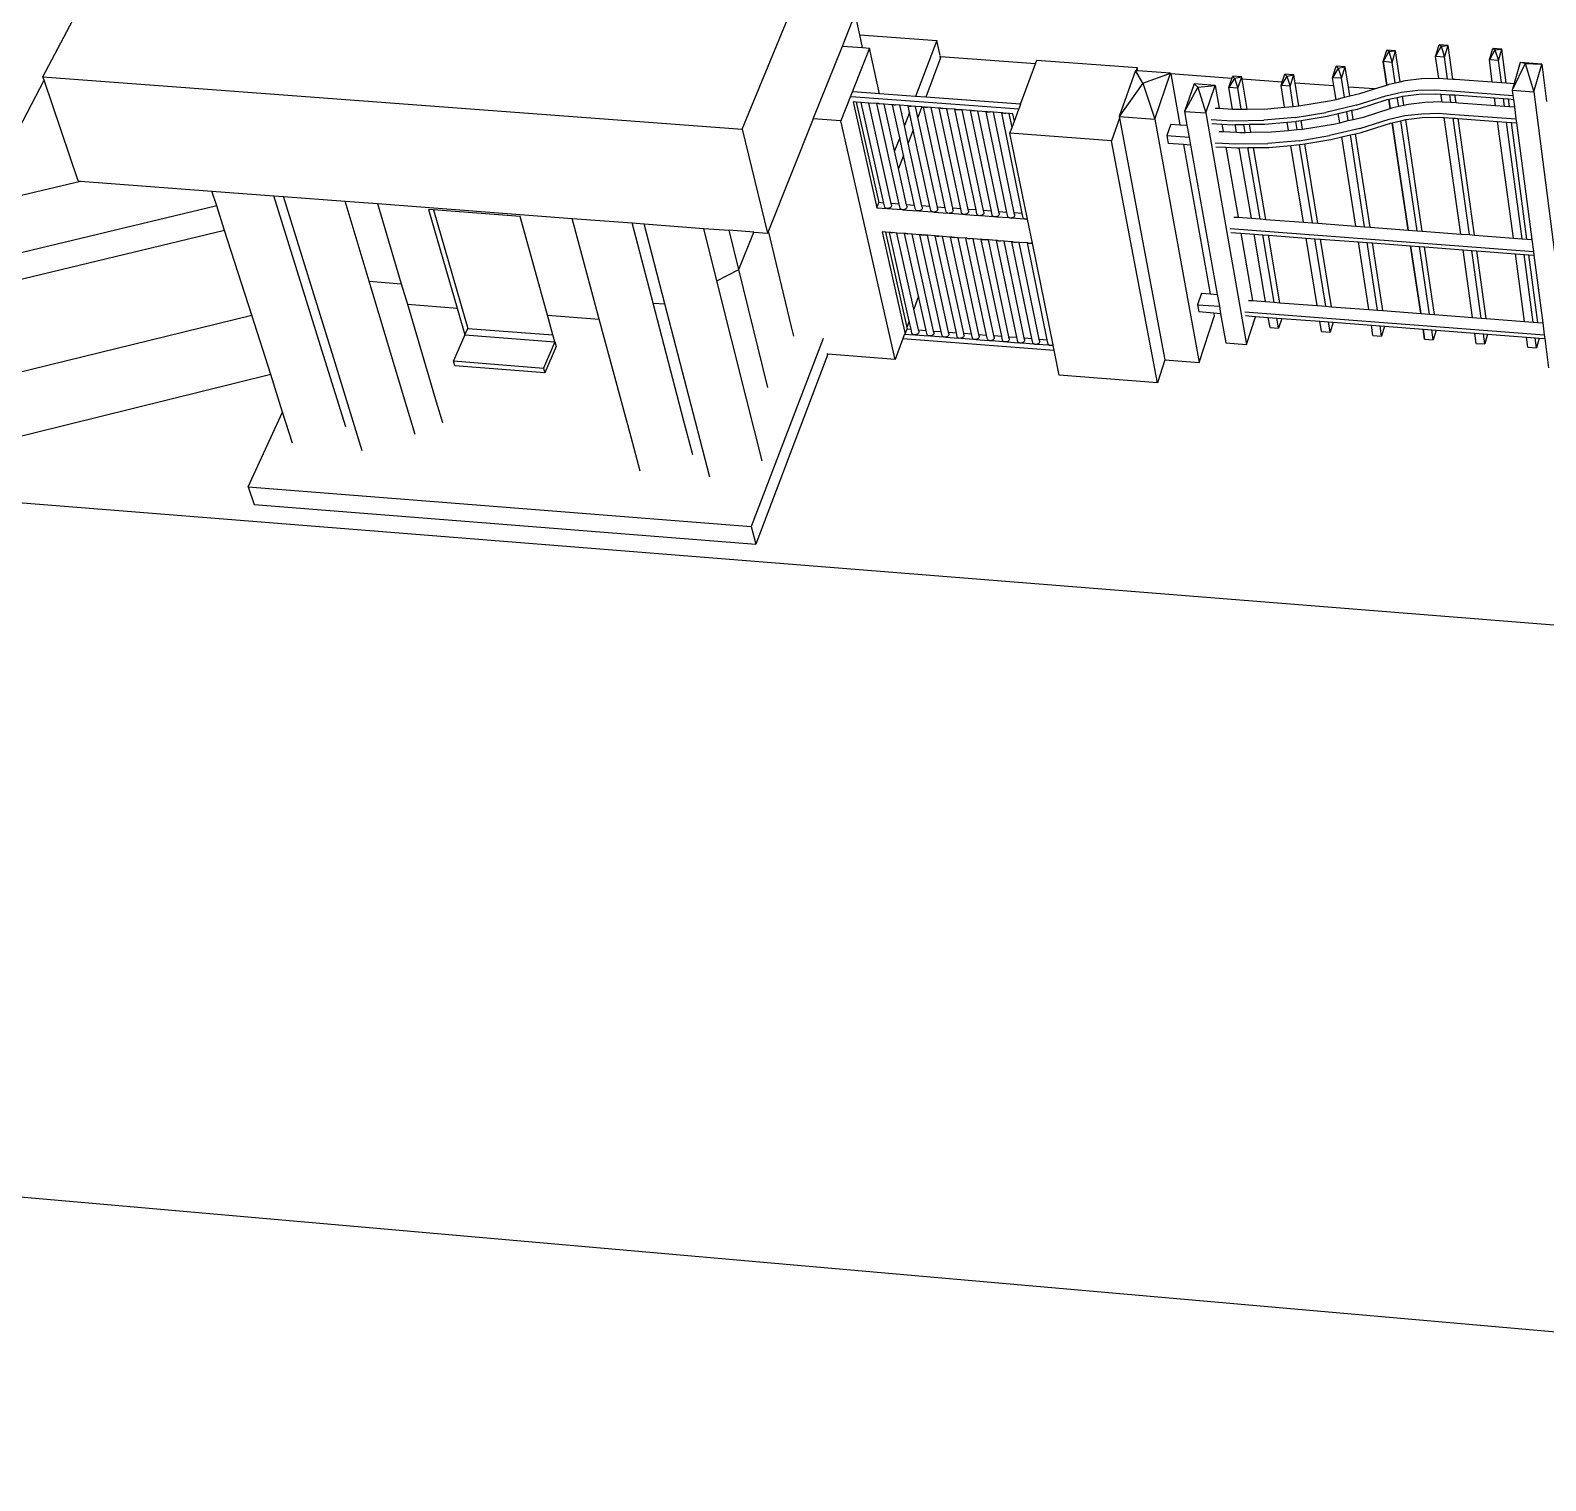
# Model space of a CAD drawing. Extents: x -32.6 to 7.6, y -16.6 to 12.1.
# Drawn here: x -19.14 to -7.11, y -14.54 to -3.03 of the extents above; entities that cross this region are included whole.
import ezdxf

# ---------------------------------------------------------------- set-up
doc = ezdxf.new("R2010")
doc.units = 0
doc.header["$MEASUREMENT"] = 0
doc.layers.get('0').update_dxf_attribs({"linetype": 'CONTINUOUS'})

msp = doc.modelspace()

# ---------------------------------------------------------------- linework, layer by layer
for p, q in [((-19.04, -3.398), (-18.048, -1.511)), ((-13.49, -3.812), (-12.667, -1.807)), ((-12.696, -3.153), (-12.594, -2.898)), ((-12.558, -3.063), (-12.594, -2.898)), ((-12.558, -3.063), (-11.946, -3.108)), ((-12.535, -3.165), (-12.558, -3.063)), ((-11.946, -3.108), (-12.115, -3.552)), ((-11.92, -3.229), (-11.946, -3.108)), ((-12.927, -3.73), (-12.696, -3.153)), ((-12.48, -3.169), (-12.708, -3.746)), ((-12.696, -3.153), (-12.535, -3.165)), ((-12.535, -3.165), (-12.48, -3.169)), ((-12.4, -3.531), (-12.48, -3.169)), ((-11.918, -3.239), (-11.924, -3.239)), ((-11.916, -3.247), (-11.918, -3.239)), ((-11.163, -3.295), (-11.918, -3.239)), ((-8.404, -3.276), (-8.375, -3.185)), ((-8.36, -3.197), (-8.404, -3.276)), ((-8.305, -3.19), (-8.375, -3.185)), ((-8.36, -3.197), (-8.375, -3.185)), ((-8.36, -3.197), (-8.305, -3.19)), ((-8.36, -3.197), (-8.333, -3.282)), ((-8.333, -3.282), (-8.305, -3.19)), ((-8.268, -3.436), (-8.305, -3.19)), ((-7.988, -3.235), (-7.96, -3.144)), ((-7.944, -3.154), (-7.988, -3.235)), ((-7.917, -3.241), (-7.988, -3.235)), ((-7.963, -3.408), (-7.988, -3.235)), ((-7.889, -3.149), (-7.96, -3.144)), ((-7.944, -3.154), (-7.96, -3.144)), ((-7.944, -3.154), (-7.889, -3.149)), ((-7.944, -3.154), (-7.917, -3.241)), ((-7.917, -3.241), (-7.889, -3.149)), ((-7.893, -3.413), (-7.917, -3.241)), ((-7.852, -3.415), (-7.889, -3.149)), ((-7.561, -3.263), (-7.534, -3.172)), ((-7.517, -3.182), (-7.561, -3.263)), ((-7.463, -3.177), (-7.534, -3.172)), ((-7.517, -3.182), (-7.534, -3.172)), ((-7.517, -3.182), (-7.463, -3.177)), ((-7.517, -3.182), (-7.49, -3.268)), ((-7.49, -3.268), (-7.463, -3.177)), ((-7.427, -3.446), (-7.463, -3.177)), ((-11.916, -3.247), (-12.034, -3.558)), ((-11.281, -3.614), (-11.163, -3.295)), ((-11.163, -3.295), (-11.152, -3.266)), ((-11.152, -3.266), (-10.356, -3.324)), ((-10.37, -3.348), (-10.499, -3.713)), ((-10.311, -3.447), (-10.37, -3.348)), ((-10.365, -3.349), (-10.37, -3.348)), ((-10.356, -3.324), (-10.365, -3.349)), ((-10.351, -3.35), (-10.365, -3.349)), ((-10.351, -3.35), (-10.356, -3.324)), ((-10.091, -3.369), (-10.351, -3.35)), ((-8.805, -3.404), (-8.776, -3.313)), ((-8.76, -3.327), (-8.805, -3.404)), ((-8.705, -3.318), (-8.776, -3.313)), ((-8.76, -3.327), (-8.776, -3.313)), ((-8.76, -3.327), (-8.705, -3.318)), ((-8.76, -3.327), (-8.734, -3.409)), ((-8.734, -3.409), (-8.705, -3.318)), ((-8.68, -3.478), (-8.705, -3.318)), ((-8.333, -3.282), (-8.404, -3.276)), ((-8.376, -3.462), (-8.404, -3.276)), ((-8.333, -3.282), (-8.404, -3.276)), ((-8.404, -3.276), (-8.376, -3.462)), ((-8.309, -3.445), (-8.333, -3.282)), ((-8.309, -3.445), (-8.333, -3.282)), ((-7.49, -3.268), (-7.561, -3.263)), ((-7.538, -3.438), (-7.561, -3.263)), ((-7.466, -3.443), (-7.49, -3.268)), ((-7.276, -3.292), (-7.38, -3.504)), ((-7.316, -3.283), (-7.365, -3.451)), ((-7.145, -3.296), (-7.316, -3.283)), ((-7.276, -3.292), (-7.316, -3.283)), ((-7.276, -3.292), (-7.145, -3.296)), ((-7.276, -3.292), (-7.209, -3.517)), ((-7.209, -3.517), (-7.145, -3.296)), ((-7.145, -3.296), (-7.107, -3.594)), ((-19.553, -4.418), (-19.031, -3.424)), ((-19.04, -3.398), (-13.49, -3.812)), ((-19.031, -3.424), (-19.04, -3.398)), ((-18.76, -4.224), (-19.031, -3.424)), ((-10.311, -3.447), (-10.499, -3.713)), ((-10.311, -3.447), (-10.091, -3.369)), ((-10.311, -3.447), (-10.217, -3.734)), ((-10.217, -3.734), (-10.091, -3.369)), ((-10.091, -3.369), (-10.09, -3.374)), ((-9.604, -3.41), (-10.09, -3.374)), ((-10.09, -3.374), (-10.017, -3.778)), ((-9.905, -3.452), (-9.98, -3.672)), ((-9.874, -3.479), (-9.98, -3.672)), ((-9.737, -3.465), (-9.905, -3.452)), ((-9.874, -3.479), (-9.905, -3.452)), ((-9.874, -3.479), (-9.737, -3.465)), ((-9.874, -3.479), (-9.811, -3.684)), ((-9.811, -3.684), (-9.737, -3.465)), ((-9.737, -3.465), (-9.705, -3.647)), ((-9.583, -3.409), (-9.628, -3.483)), ((-9.628, -3.483), (-9.604, -3.41)), ((-9.558, -3.488), (-9.628, -3.483)), ((-9.599, -3.653), (-9.628, -3.483)), ((-9.604, -3.41), (-9.598, -3.392)), ((-9.527, -3.397), (-9.598, -3.392)), ((-9.583, -3.409), (-9.598, -3.392)), ((-9.583, -3.409), (-9.527, -3.397)), ((-9.583, -3.409), (-9.558, -3.488)), ((-9.558, -3.488), (-9.527, -3.397)), ((-9.524, -3.416), (-9.527, -3.397)), ((-9.205, -3.439), (-9.524, -3.416)), ((-9.484, -3.653), (-9.524, -3.416)), ((-9.169, -3.392), (-9.214, -3.467)), ((-9.214, -3.467), (-9.205, -3.439)), ((-9.143, -3.472), (-9.214, -3.467)), ((-9.186, -3.638), (-9.214, -3.467)), ((-9.205, -3.439), (-9.184, -3.376)), ((-9.113, -3.381), (-9.184, -3.376)), ((-9.169, -3.392), (-9.184, -3.376)), ((-9.169, -3.392), (-9.113, -3.381)), ((-9.169, -3.392), (-9.143, -3.472)), ((-9.143, -3.472), (-9.113, -3.381)), ((-9.117, -3.632), (-9.143, -3.472)), ((-9.103, -3.447), (-9.113, -3.381)), ((-8.795, -3.469), (-9.103, -3.447)), ((-9.073, -3.628), (-9.103, -3.447)), ((-8.734, -3.409), (-8.805, -3.404)), ((-8.795, -3.469), (-8.805, -3.404)), ((-8.778, -3.576), (-8.795, -3.469)), ((-8.711, -3.559), (-8.734, -3.409)), ((-8.473, -3.493), (-8.68, -3.478)), ((-8.669, -3.549), (-8.68, -3.478)), ((-8.473, -3.493), (-8.376, -3.462)), ((-8.376, -3.462), (-8.356, -3.455)), ((-8.356, -3.455), (-8.309, -3.445)), ((-8.309, -3.445), (-8.268, -3.436)), ((-8.268, -3.436), (-8.23, -3.427)), ((-8.23, -3.427), (-8.1, -3.411)), ((-8.1, -3.411), (-7.967, -3.408)), ((-7.967, -3.408), (-7.963, -3.408)), ((-7.963, -3.408), (-7.893, -3.413)), ((-7.893, -3.413), (-7.852, -3.415)), ((-7.852, -3.415), (-7.832, -3.416)), ((-7.832, -3.416), (-7.538, -3.438)), ((-7.538, -3.438), (-7.466, -3.443)), ((-7.466, -3.443), (-7.427, -3.446)), ((-7.427, -3.446), (-7.365, -3.451)), ((-7.365, -3.451), (-7.38, -3.504)), ((-11.295, -3.654), (-12.627, -3.555)), ((-12.4, -3.531), (-12.611, -3.515)), ((-12.611, -3.595), (-12.422, -4.436)), ((-12.586, -3.597), (-12.611, -3.595)), ((-12.586, -3.597), (-12.407, -4.396)), ((-12.546, -3.6), (-12.586, -3.597)), ((-12.367, -4.399), (-12.546, -3.6)), ((-12.486, -3.605), (-12.546, -3.6)), ((-12.308, -4.404), (-12.486, -3.605)), ((-12.423, -3.609), (-12.486, -3.605)), ((-12.115, -3.552), (-12.4, -3.531)), ((-12.034, -3.558), (-12.115, -3.552)), ((-11.281, -3.614), (-12.034, -3.558)), ((-9.53, -3.653), (-9.558, -3.488)), ((-9.073, -3.628), (-8.829, -3.588)), ((-8.829, -3.588), (-8.778, -3.576)), ((-8.778, -3.576), (-8.711, -3.559)), ((-8.711, -3.559), (-8.669, -3.549)), ((-8.669, -3.549), (-8.59, -3.53)), ((-8.618, -3.622), (-8.384, -3.547)), ((-8.607, -3.653), (-8.373, -3.578)), ((-8.59, -3.53), (-8.473, -3.493)), ((-8.384, -3.547), (-8.258, -3.519)), ((-8.373, -3.578), (-8.36, -3.575)), ((-8.36, -3.575), (-8.292, -3.56)), ((-8.349, -3.648), (-8.36, -3.575)), ((-8.36, -3.575), (-8.349, -3.648)), ((-8.292, -3.56), (-8.251, -3.551)), ((-8.281, -3.631), (-8.292, -3.56)), ((-8.281, -3.631), (-8.292, -3.56)), ((-8.258, -3.519), (-8.128, -3.503)), ((-8.251, -3.551), (-8.249, -3.55)), ((-8.241, -3.622), (-8.251, -3.551)), ((-8.249, -3.55), (-8.121, -3.535)), ((-8.202, -3.614), (-8.073, -3.598)), ((-8.128, -3.503), (-7.995, -3.5)), ((-8.121, -3.535), (-7.989, -3.531)), ((-8.073, -3.598), (-7.941, -3.594)), ((-7.995, -3.5), (-7.86, -3.508)), ((-7.989, -3.531), (-7.946, -3.534)), ((-7.937, -3.595), (-7.946, -3.534)), ((-7.946, -3.534), (-7.875, -3.539)), ((-7.941, -3.594), (-7.937, -3.595)), ((-7.937, -3.595), (-7.866, -3.599)), ((-7.866, -3.599), (-7.875, -3.539)), ((-7.875, -3.539), (-7.855, -3.54)), ((-7.866, -3.599), (-7.826, -3.602)), ((-7.86, -3.508), (-7.375, -3.544)), ((-7.855, -3.54), (-7.834, -3.541)), ((-7.826, -3.602), (-7.834, -3.541)), ((-7.834, -3.541), (-7.521, -3.564)), ((-7.826, -3.602), (-7.806, -3.603)), ((-7.806, -3.603), (-7.512, -3.625)), ((-7.512, -3.625), (-7.521, -3.564)), ((-7.521, -3.564), (-7.45, -3.57)), ((-7.442, -3.63), (-7.45, -3.57)), ((-7.45, -3.57), (-7.41, -3.573)), ((-7.402, -3.633), (-7.41, -3.573)), ((-7.41, -3.573), (-7.371, -3.576)), ((-7.38, -3.504), (-7.209, -3.517)), ((-7.38, -3.504), (-7.375, -3.544)), ((-7.375, -3.544), (-7.371, -3.576)), ((-7.371, -3.576), (-7.363, -3.636)), ((-7.209, -3.517), (-6.926, -5.719)), ((-12.245, -4.408), (-12.423, -3.609)), ((-12.408, -3.61), (-12.423, -3.609)), ((-12.408, -3.61), (-12.402, -3.611)), ((-12.405, -3.611), (-12.408, -3.61)), ((-12.402, -3.611), (-12.405, -3.611)), ((-12.363, -3.614), (-12.402, -3.611)), ((-12.281, -3.985), (-12.363, -3.614)), ((-12.299, -3.619), (-12.363, -3.614)), ((-12.241, -3.882), (-12.299, -3.619)), ((-12.287, -3.619), (-12.299, -3.619)), ((-12.287, -3.619), (-12.275, -3.62)), ((-12.281, -3.621), (-12.287, -3.619)), ((-12.275, -3.62), (-12.281, -3.621)), ((-12.239, -3.623), (-12.275, -3.62)), ((-12.204, -3.784), (-12.239, -3.623)), ((-12.175, -3.628), (-12.239, -3.623)), ((-12.164, -3.68), (-12.204, -3.784)), ((-12.164, -3.68), (-12.175, -3.628)), ((-12.165, -3.629), (-12.175, -3.628)), ((-12.165, -3.629), (-12.149, -3.63)), ((-12.164, -3.629), (-12.165, -3.629)), ((-12.157, -3.63), (-12.164, -3.629)), ((-12.134, -3.819), (-12.164, -3.68)), ((-12.15, -3.63), (-12.157, -3.63)), ((-12.149, -3.63), (-12.15, -3.63)), ((-12.115, -3.632), (-12.149, -3.63)), ((-12.096, -3.72), (-12.115, -3.632)), ((-12.064, -3.636), (-12.115, -3.632)), ((-12.064, -3.636), (-12.096, -3.72)), ((-11.942, -4.431), (-12.096, -3.72)), ((-12.051, -3.637), (-12.064, -3.636)), ((-11.879, -4.436), (-12.051, -3.637)), ((-12.042, -3.638), (-12.051, -3.637)), ((-12.042, -3.638), (-12.024, -3.639)), ((-12.04, -3.638), (-12.042, -3.638)), ((-12.033, -3.64), (-12.04, -3.638)), ((-12.026, -3.639), (-12.033, -3.64)), ((-12.024, -3.639), (-12.026, -3.639)), ((-11.991, -3.641), (-12.024, -3.639)), ((-11.82, -4.44), (-11.991, -3.641)), ((-11.927, -3.646), (-11.991, -3.641)), ((-11.757, -4.445), (-11.927, -3.646)), ((-11.918, -3.647), (-11.927, -3.646)), ((-11.918, -3.647), (-11.899, -3.648)), ((-11.916, -3.648), (-11.918, -3.647)), ((-11.909, -3.649), (-11.916, -3.648)), ((-11.902, -3.649), (-11.909, -3.649)), ((-11.899, -3.648), (-11.902, -3.649)), ((-11.868, -3.651), (-11.899, -3.648)), ((-11.698, -4.45), (-11.868, -3.651)), ((-11.803, -3.655), (-11.868, -3.651)), ((-11.635, -4.454), (-11.803, -3.655)), ((-11.795, -3.656), (-11.803, -3.655)), ((-11.795, -3.656), (-11.774, -3.658)), ((-11.792, -3.657), (-11.795, -3.656)), ((-11.785, -3.659), (-11.792, -3.657)), ((-11.778, -3.658), (-11.785, -3.659)), ((-11.774, -3.658), (-11.778, -3.658)), ((-11.744, -3.66), (-11.774, -3.658)), ((-11.576, -4.459), (-11.744, -3.66)), ((-11.679, -3.665), (-11.744, -3.66)), ((-11.513, -4.464), (-11.679, -3.665)), ((-11.672, -3.665), (-11.679, -3.665)), ((-11.672, -3.665), (-11.648, -3.667)), ((-11.668, -3.667), (-11.672, -3.665)), ((-11.661, -3.668), (-11.668, -3.667)), ((-11.654, -3.668), (-11.661, -3.668)), ((-11.648, -3.667), (-11.654, -3.668)), ((-11.62, -3.669), (-11.648, -3.667)), ((-11.454, -4.468), (-11.62, -3.669)), ((-11.555, -3.674), (-11.62, -3.669)), ((-11.39, -4.473), (-11.555, -3.674)), ((-11.549, -3.674), (-11.555, -3.674)), ((-11.549, -3.674), (-11.523, -3.676)), ((-11.544, -3.676), (-11.549, -3.674)), ((-11.537, -3.678), (-11.544, -3.676)), ((-11.53, -3.677), (-11.537, -3.678)), ((-11.523, -3.676), (-11.53, -3.677)), ((-11.496, -3.678), (-11.523, -3.676)), ((-11.332, -4.477), (-11.496, -3.678)), ((-11.431, -3.683), (-11.496, -3.678)), ((-11.268, -4.482), (-11.431, -3.683)), ((-11.426, -3.683), (-11.431, -3.683)), ((-11.426, -3.683), (-11.398, -3.685)), ((-11.42, -3.686), (-11.426, -3.683)), ((-11.413, -3.687), (-11.42, -3.686)), ((-11.405, -3.687), (-11.413, -3.687)), ((-11.398, -3.685), (-11.405, -3.687)), ((-11.372, -3.687), (-11.398, -3.685)), ((-11.349, -3.8), (-11.372, -3.687)), ((-11.343, -3.69), (-11.372, -3.687)), ((-11.331, -3.749), (-11.343, -3.69)), ((-11.331, -3.749), (-11.295, -3.654)), ((-11.281, -3.614), (-11.295, -3.654)), ((-10.497, -3.724), (-10.56, -3.905)), ((-10.499, -3.713), (-10.217, -3.734)), ((-10.499, -3.713), (-10.497, -3.724)), ((-10.497, -3.724), (-10.136, -5.645)), ((-9.98, -3.672), (-9.811, -3.684)), ((-9.98, -3.672), (-9.961, -3.782)), ((-9.811, -3.684), (-9.489, -5.523)), ((-9.738, -3.646), (-9.705, -3.647)), ((-9.705, -3.647), (-9.599, -3.653)), ((-9.599, -3.653), (-9.573, -3.654)), ((-9.573, -3.654), (-9.53, -3.653)), ((-9.53, -3.653), (-9.484, -3.653)), ((-9.484, -3.653), (-9.321, -3.65)), ((-9.102, -3.719), (-9.351, -3.741)), ((-9.321, -3.65), (-9.186, -3.638)), ((-9.186, -3.638), (-9.117, -3.632)), ((-9.117, -3.632), (-9.073, -3.628)), ((-9.102, -3.719), (-8.858, -3.679)), ((-9.073, -3.628), (-9.073, -3.628)), ((-9.054, -3.744), (-8.848, -3.71)), ((-8.618, -3.622), (-8.858, -3.679)), ((-8.848, -3.71), (-8.76, -3.689)), ((-8.76, -3.689), (-8.693, -3.673)), ((-8.749, -3.761), (-8.76, -3.689)), ((-8.693, -3.673), (-8.652, -3.663)), ((-8.682, -3.745), (-8.693, -3.673)), ((-8.652, -3.663), (-8.607, -3.653)), ((-8.641, -3.735), (-8.652, -3.663)), ((-8.641, -3.735), (-8.561, -3.716)), ((-8.561, -3.716), (-8.349, -3.648)), ((-8.356, -3.733), (-8.231, -3.705)), ((-8.349, -3.648), (-8.328, -3.641)), ((-8.328, -3.641), (-8.281, -3.631)), ((-8.281, -3.631), (-8.241, -3.622)), ((-8.241, -3.622), (-8.202, -3.614)), ((-8.231, -3.705), (-8.101, -3.69)), ((-8.221, -3.736), (-8.094, -3.721)), ((-8.101, -3.69), (-7.968, -3.686)), ((-8.094, -3.721), (-7.963, -3.718)), ((-7.968, -3.686), (-7.834, -3.695)), ((-7.963, -3.718), (-7.919, -3.72)), ((-7.788, -4.645), (-7.919, -3.72)), ((-7.919, -3.72), (-7.849, -3.725)), ((-7.719, -4.65), (-7.849, -3.725)), ((-7.849, -3.725), (-7.829, -3.726)), ((-7.834, -3.695), (-7.35, -3.731)), ((-7.829, -3.726), (-7.808, -3.728)), ((-7.679, -4.654), (-7.808, -3.728)), ((-7.808, -3.728), (-7.496, -3.751)), ((-7.512, -3.625), (-7.442, -3.63)), ((-7.442, -3.63), (-7.402, -3.633)), ((-7.402, -3.633), (-7.363, -3.636)), ((-7.363, -3.636), (-7.35, -3.731)), ((-13.49, -3.812), (-13.291, -4.639)), ((-12.927, -3.73), (-13.283, -4.62)), ((-12.708, -3.746), (-12.927, -3.73)), ((-12.278, -5.64), (-12.708, -3.746)), ((-12.173, -3.923), (-12.204, -3.784)), ((-12.134, -3.819), (-12.173, -3.923)), ((-12.001, -4.427), (-12.134, -3.819)), ((-11.366, -3.845), (-11.349, -3.8)), ((-10.56, -3.905), (-11.366, -3.845)), ((-11.227, -4.527), (-11.366, -3.845)), ((-11.349, -3.8), (-11.331, -3.749)), ((-10.217, -3.734), (-9.864, -5.666)), ((-10.089, -3.773), (-10.121, -3.864)), ((-10.089, -3.773), (-10.017, -3.778)), ((-10.017, -3.778), (-9.961, -3.782)), ((-9.961, -3.782), (-9.944, -3.877)), ((-9.769, -3.737), (-9.603, -3.746)), ((-9.764, -3.768), (-9.684, -3.772)), ((-9.706, -3.83), (-9.673, -3.831)), ((-9.684, -3.772), (-9.673, -3.831)), ((-9.684, -3.772), (-9.597, -3.777)), ((-9.673, -3.831), (-9.568, -3.837)), ((-9.603, -3.746), (-9.351, -3.741)), ((-9.597, -3.777), (-9.578, -3.776)), ((-9.578, -3.776), (-9.509, -3.775)), ((-9.568, -3.837), (-9.578, -3.776)), ((-9.568, -3.837), (-9.541, -3.838)), ((-9.541, -3.838), (-9.498, -3.838)), ((-9.509, -3.775), (-9.464, -3.774)), ((-9.498, -3.838), (-9.509, -3.775)), ((-9.498, -3.838), (-9.453, -3.837)), ((-9.464, -3.774), (-9.343, -3.772)), ((-9.453, -3.837), (-9.464, -3.774)), ((-9.453, -3.837), (-9.29, -3.834)), ((-9.343, -3.772), (-9.166, -3.757)), ((-9.29, -3.834), (-9.155, -3.822)), ((-9.166, -3.757), (-9.098, -3.751)), ((-9.155, -3.822), (-9.166, -3.757)), ((-9.155, -3.822), (-9.087, -3.816)), ((-9.098, -3.751), (-9.093, -3.75)), ((-9.087, -3.816), (-9.098, -3.751)), ((-9.093, -3.75), (-9.054, -3.744)), ((-9.087, -3.816), (-9.043, -3.812)), ((-9.043, -3.812), (-9.054, -3.744)), ((-9.043, -3.812), (-8.799, -3.773)), ((-9.043, -3.812), (-9.043, -3.812)), ((-8.59, -3.808), (-8.829, -3.864)), ((-8.799, -3.773), (-8.749, -3.761)), ((-8.749, -3.761), (-8.682, -3.745)), ((-8.682, -3.745), (-8.641, -3.735)), ((-8.623, -3.849), (-8.579, -3.838)), ((-8.59, -3.808), (-8.356, -3.733)), ((-8.579, -3.838), (-8.346, -3.764)), ((-8.346, -3.764), (-8.332, -3.761)), ((-8.332, -3.761), (-8.264, -3.746)), ((-8.205, -4.614), (-8.332, -3.761)), ((-8.332, -3.761), (-8.205, -4.614)), ((-8.264, -3.746), (-8.224, -3.737)), ((-8.135, -4.619), (-8.264, -3.746)), ((-8.135, -4.619), (-8.264, -3.746)), ((-8.224, -3.737), (-8.221, -3.736)), ((-8.094, -4.622), (-8.224, -3.737)), ((-7.371, -4.677), (-7.496, -3.751)), ((-7.496, -3.751), (-7.425, -3.756)), ((-7.302, -4.682), (-7.425, -3.756)), ((-7.425, -3.756), (-7.386, -3.759)), ((-7.263, -4.685), (-7.386, -3.759)), ((-7.386, -3.759), (-7.346, -3.762)), ((-7.35, -3.731), (-7.346, -3.762)), ((-7.346, -3.762), (-7.225, -4.688)), ((-12.241, -3.882), (-12.281, -3.985)), ((-12.21, -4.021), (-12.241, -3.882)), ((-12.064, -4.422), (-12.173, -3.923)), ((-10.196, -5.826), (-10.56, -3.905)), ((-10.121, -3.864), (-9.944, -3.877)), ((-10.121, -3.864), (-10.11, -3.926)), ((-9.989, -3.935), (-10.11, -3.926)), ((-9.989, -3.935), (-9.777, -5.119)), ((-9.933, -3.939), (-9.989, -3.935)), ((-9.944, -3.877), (-9.933, -3.939)), ((-9.933, -3.939), (-9.721, -5.124)), ((-9.737, -3.921), (-9.572, -3.93)), ((-9.731, -3.952), (-9.652, -3.956)), ((-9.652, -3.956), (-9.555, -4.512)), ((-9.652, -3.956), (-9.565, -3.961)), ((-9.572, -3.93), (-9.32, -3.926)), ((-9.565, -3.961), (-9.546, -3.96)), ((-9.546, -3.96), (-9.478, -3.959)), ((-9.45, -4.52), (-9.546, -3.96)), ((-9.381, -4.525), (-9.478, -3.959)), ((-9.478, -3.959), (-9.432, -3.959)), ((-9.432, -3.959), (-9.312, -3.957)), ((-9.336, -4.529), (-9.432, -3.959)), ((-9.072, -3.904), (-9.32, -3.926)), ((-9.312, -3.957), (-9.136, -3.941)), ((-9.136, -3.941), (-9.068, -3.935)), ((-9.036, -4.551), (-9.136, -3.941)), ((-9.072, -3.904), (-8.829, -3.864)), ((-8.966, -4.557), (-9.068, -3.935)), ((-9.068, -3.935), (-9.063, -3.935)), ((-9.063, -3.935), (-9.025, -3.928)), ((-9.025, -3.928), (-8.819, -3.895)), ((-8.922, -4.56), (-9.025, -3.928)), ((-8.819, -3.895), (-8.731, -3.874)), ((-8.731, -3.874), (-8.664, -3.858)), ((-8.62, -4.583), (-8.731, -3.874)), ((-8.664, -3.858), (-8.623, -3.849)), ((-8.551, -4.588), (-8.664, -3.858)), ((-8.508, -4.591), (-8.623, -3.849)), ((-12.25, -4.125), (-12.281, -3.985)), ((-12.21, -4.021), (-12.25, -4.125)), ((-12.123, -4.418), (-12.21, -4.021)), ((-12.186, -4.413), (-12.25, -4.125)), ((-19.553, -4.418), (-18.743, -4.225)), ((-18.76, -4.224), (-18.743, -4.225)), ((-18.743, -4.225), (-17.699, -4.304)), ((-17.661, -4.422), (-17.699, -4.304)), ((-17.699, -4.304), (-17.208, -4.341)), ((-17.661, -4.422), (-21.36, -5.31)), ((-17.599, -4.617), (-17.661, -4.422)), ((-16.801, -5.651), (-17.208, -4.341)), ((-17.208, -4.341), (-17.131, -4.347)), ((-16.733, -5.634), (-17.131, -4.347)), ((-17.131, -4.347), (-16.643, -4.384)), ((-16.452, -5.02), (-16.643, -4.384)), ((-16.643, -4.384), (-16.386, -4.404)), ((-16.386, -4.404), (-16.197, -5.04)), ((-16.386, -4.404), (-14.841, -4.521)), ((-15.98, -4.45), (-15.752, -5.234)), ((-15.94, -4.453), (-15.98, -4.45)), ((-12.422, -4.436), (-12.407, -4.396)), ((-12.422, -4.436), (-12.341, -4.442)), ((-12.367, -4.399), (-12.407, -4.396)), ((-12.36, -4.431), (-12.367, -4.399)), ((-12.358, -4.435), (-12.36, -4.431)), ((-12.353, -4.439), (-12.358, -4.435)), ((-12.348, -4.441), (-12.353, -4.439)), ((-12.341, -4.442), (-12.348, -4.441)), ((-12.333, -4.442), (-12.341, -4.442)), ((-12.341, -4.442), (-12.222, -4.451)), ((-12.326, -4.441), (-12.333, -4.442)), ((-12.319, -4.438), (-12.326, -4.441)), ((-12.313, -4.434), (-12.319, -4.438)), ((-12.309, -4.43), (-12.313, -4.434)), ((-12.306, -4.424), (-12.309, -4.43)), ((-12.245, -4.408), (-12.308, -4.404)), ((-12.306, -4.414), (-12.308, -4.404)), ((-12.306, -4.414), (-12.305, -4.419)), ((-12.305, -4.419), (-12.306, -4.424)), ((-12.238, -4.44), (-12.245, -4.408)), ((-12.236, -4.445), (-12.238, -4.44)), ((-12.231, -4.448), (-12.236, -4.445)), ((-12.226, -4.451), (-12.231, -4.448)), ((-12.197, -4.448), (-12.204, -4.45)), ((-12.191, -4.444), (-12.197, -4.448)), ((-12.187, -4.439), (-12.191, -4.444)), ((-12.184, -4.434), (-12.187, -4.439)), ((-12.123, -4.418), (-12.186, -4.413)), ((-12.184, -4.424), (-12.186, -4.413)), ((-12.184, -4.424), (-12.183, -4.429)), ((-12.183, -4.429), (-12.184, -4.434)), ((-12.116, -4.45), (-12.123, -4.418)), ((-12.114, -4.454), (-12.116, -4.45)), ((-12.065, -4.449), (-12.069, -4.453)), ((-12.062, -4.443), (-12.065, -4.449)), ((-12.001, -4.427), (-12.064, -4.422)), ((-12.062, -4.433), (-12.064, -4.422)), ((-12.062, -4.433), (-12.061, -4.438)), ((-12.061, -4.438), (-12.062, -4.443)), ((-11.994, -4.459), (-12.001, -4.427)), ((-11.879, -4.436), (-11.942, -4.431)), ((-11.94, -4.443), (-11.942, -4.431)), ((-11.94, -4.443), (-11.939, -4.448)), ((-11.939, -4.448), (-11.94, -4.453)), ((-11.872, -4.469), (-11.879, -4.436)), ((-11.757, -4.445), (-11.82, -4.44)), ((-11.818, -4.452), (-11.82, -4.44)), ((-11.75, -4.478), (-11.757, -4.445)), ((-11.635, -4.454), (-11.698, -4.45)), ((-11.696, -4.462), (-11.698, -4.45)), ((-15.94, -4.453), (-15.668, -5.394)), ((-15.254, -4.505), (-15.94, -4.453)), ((-15.037, -5.289), (-15.254, -4.505)), ((-14.626, -5.321), (-14.841, -4.521)), ((-14.841, -4.521), (-14.364, -4.557)), ((-14.198, -5.193), (-14.364, -4.557)), ((-14.364, -4.557), (-14.27, -4.564)), ((-14.105, -5.2), (-14.27, -4.564)), ((-14.27, -4.564), (-13.796, -4.6)), ((-12.222, -4.451), (-12.226, -4.451)), ((-12.219, -4.452), (-12.222, -4.451)), ((-12.216, -4.452), (-12.219, -4.452)), ((-12.216, -4.452), (-12.103, -4.46)), ((-12.211, -4.452), (-12.216, -4.452)), ((-12.204, -4.45), (-12.211, -4.452)), ((-12.109, -4.458), (-12.114, -4.454)), ((-12.103, -4.46), (-12.109, -4.458)), ((-12.097, -4.461), (-12.103, -4.46)), ((-12.103, -4.46), (-12.103, -4.46)), ((-12.09, -4.461), (-12.097, -4.461)), ((-12.09, -4.461), (-11.982, -4.47)), ((-12.089, -4.461), (-12.09, -4.461)), ((-12.082, -4.46), (-12.089, -4.461)), ((-12.075, -4.457), (-12.082, -4.46)), ((-12.069, -4.453), (-12.075, -4.457)), ((-11.992, -4.464), (-11.994, -4.459)), ((-11.987, -4.467), (-11.992, -4.464)), ((-11.982, -4.47), (-11.987, -4.467)), ((-11.981, -4.47), (-11.982, -4.47)), ((-11.975, -4.471), (-11.981, -4.47)), ((-11.967, -4.471), (-11.975, -4.471)), ((-11.96, -4.469), (-11.967, -4.471)), ((-11.967, -4.471), (-11.861, -4.479)), ((-11.967, -4.471), (-11.967, -4.471)), ((-11.953, -4.467), (-11.96, -4.469)), ((-11.947, -4.463), (-11.953, -4.467)), ((-11.943, -4.458), (-11.947, -4.463)), ((-11.94, -4.453), (-11.943, -4.458)), ((-11.87, -4.473), (-11.872, -4.469)), ((-11.865, -4.477), (-11.87, -4.473)), ((-11.861, -4.479), (-11.865, -4.477)), ((-11.859, -4.479), (-11.861, -4.479)), ((-11.852, -4.481), (-11.859, -4.479)), ((-11.845, -4.48), (-11.852, -4.481)), ((-11.843, -4.48), (-11.845, -4.48)), ((-11.838, -4.479), (-11.843, -4.48)), ((-11.843, -4.48), (-11.739, -4.488)), ((-11.831, -4.476), (-11.838, -4.479)), ((-11.825, -4.472), (-11.831, -4.476)), ((-11.821, -4.468), (-11.825, -4.472)), ((-11.818, -4.463), (-11.821, -4.468)), ((-11.818, -4.452), (-11.817, -4.457)), ((-11.817, -4.457), (-11.818, -4.463)), ((-11.747, -4.483), (-11.75, -4.478)), ((-11.743, -4.486), (-11.747, -4.483)), ((-11.739, -4.488), (-11.743, -4.486)), ((-11.737, -4.489), (-11.739, -4.488)), ((-11.73, -4.49), (-11.737, -4.489)), ((-11.723, -4.49), (-11.73, -4.49)), ((-11.72, -4.489), (-11.723, -4.49)), ((-11.716, -4.488), (-11.72, -4.489)), ((-11.72, -4.489), (-11.618, -4.497)), ((-11.709, -4.486), (-11.716, -4.488)), ((-11.703, -4.482), (-11.709, -4.486)), ((-11.699, -4.477), (-11.703, -4.482)), ((-11.696, -4.472), (-11.699, -4.477)), ((-11.696, -4.462), (-11.695, -4.467)), ((-11.695, -4.467), (-11.696, -4.472)), ((-11.628, -4.488), (-11.635, -4.454)), ((-11.625, -4.492), (-11.628, -4.488)), ((-11.621, -4.496), (-11.625, -4.492)), ((-11.618, -4.497), (-11.621, -4.496)), ((-11.615, -4.498), (-11.618, -4.497)), ((-11.608, -4.5), (-11.615, -4.498)), ((-11.601, -4.499), (-11.608, -4.5)), ((-11.597, -4.499), (-11.601, -4.499)), ((-11.594, -4.498), (-11.597, -4.499)), ((-11.597, -4.499), (-11.497, -4.506)), ((-11.587, -4.495), (-11.594, -4.498)), ((-11.581, -4.491), (-11.587, -4.495)), ((-11.576, -4.487), (-11.581, -4.491)), ((-11.513, -4.464), (-11.576, -4.459)), ((-11.573, -4.471), (-11.576, -4.459)), ((-11.574, -4.482), (-11.576, -4.487)), ((-11.573, -4.476), (-11.574, -4.482)), ((-11.573, -4.471), (-11.573, -4.476)), ((-11.506, -4.497), (-11.513, -4.464)), ((-11.503, -4.502), (-11.506, -4.497)), ((-11.498, -4.505), (-11.503, -4.502)), ((-11.497, -4.506), (-11.498, -4.505)), ((-11.493, -4.508), (-11.497, -4.506)), ((-11.486, -4.509), (-11.493, -4.508)), ((-11.479, -4.509), (-11.486, -4.509)), ((-11.473, -4.508), (-11.479, -4.509)), ((-11.471, -4.507), (-11.473, -4.508)), ((-11.473, -4.508), (-11.375, -4.515)), ((-11.464, -4.505), (-11.471, -4.507)), ((-11.459, -4.501), (-11.464, -4.505)), ((-11.454, -4.496), (-11.459, -4.501)), ((-11.39, -4.473), (-11.454, -4.468)), ((-11.451, -4.481), (-11.454, -4.468)), ((-11.451, -4.491), (-11.454, -4.496)), ((-11.451, -4.481), (-11.45, -4.486)), ((-11.45, -4.486), (-11.451, -4.491)), ((-11.383, -4.507), (-11.39, -4.473)), ((-11.381, -4.511), (-11.383, -4.507)), ((-11.376, -4.515), (-11.381, -4.511)), ((-11.375, -4.515), (-11.376, -4.515)), ((-11.37, -4.517), (-11.375, -4.515)), ((-11.363, -4.519), (-11.37, -4.517)), ((-11.356, -4.518), (-11.363, -4.519)), ((-11.35, -4.517), (-11.356, -4.518)), ((-11.35, -4.517), (-11.254, -4.524)), ((-11.349, -4.517), (-11.35, -4.517)), ((-11.342, -4.514), (-11.349, -4.517)), ((-11.336, -4.51), (-11.342, -4.514)), ((-11.332, -4.506), (-11.336, -4.51)), ((-11.268, -4.482), (-11.332, -4.477)), ((-11.329, -4.49), (-11.332, -4.477)), ((-11.329, -4.501), (-11.332, -4.506)), ((-11.329, -4.49), (-11.328, -4.495)), ((-11.328, -4.495), (-11.329, -4.501)), ((-11.261, -4.516), (-11.268, -4.482)), ((-11.258, -4.521), (-11.261, -4.516)), ((-11.254, -4.524), (-11.258, -4.521)), ((-11.248, -4.527), (-11.254, -4.524)), ((-11.241, -4.528), (-11.248, -4.527)), ((-11.234, -4.528), (-11.241, -4.528)), ((-11.227, -4.527), (-11.234, -4.528)), ((-11.188, -4.718), (-11.227, -4.527)), ((-9.588, -4.51), (-9.555, -4.512)), ((-9.555, -4.512), (-9.45, -4.52)), ((-9.45, -4.52), (-9.381, -4.525)), ((-9.381, -4.525), (-9.336, -4.529)), ((-9.336, -4.529), (-9.036, -4.551)), ((-9.036, -4.551), (-8.966, -4.557)), ((-8.966, -4.557), (-8.922, -4.56)), ((-8.922, -4.56), (-8.62, -4.583)), ((-17.599, -4.617), (-20.539, -5.326)), ((-17.383, -5.29), (-17.599, -4.617)), ((-13.691, -5.016), (-13.796, -4.6)), ((-13.796, -4.6), (-13.595, -4.615)), ((-13.518, -4.927), (-13.595, -4.615)), ((-13.399, -4.63), (-13.595, -4.615)), ((-13.518, -4.927), (-13.399, -4.63)), ((-13.399, -4.63), (-13.291, -4.639)), ((-13.291, -4.639), (-13.283, -4.62)), ((-13.099, -5.383), (-13.283, -4.62)), ((-12.379, -4.628), (-12.197, -5.439)), ((-12.354, -4.63), (-12.379, -4.628)), ((-12.354, -4.63), (-12.184, -5.388)), ((-12.323, -4.632), (-12.354, -4.63)), ((-12.165, -5.338), (-12.323, -4.632)), ((-12.312, -4.633), (-12.323, -4.632)), ((-12.312, -4.633), (-12.298, -4.634)), ((-12.306, -4.635), (-12.312, -4.633)), ((-12.298, -4.634), (-12.306, -4.635)), ((-12.264, -4.637), (-12.298, -4.634)), ((-12.129, -5.241), (-12.264, -4.637)), ((-12.202, -4.642), (-12.264, -4.637)), ((-12.091, -5.139), (-12.202, -4.642)), ((-12.192, -4.642), (-12.202, -4.642)), ((-12.192, -4.642), (-12.176, -4.644)), ((-12.191, -4.643), (-12.192, -4.642)), ((-12.184, -4.644), (-12.191, -4.643)), ((-12.177, -4.644), (-12.184, -4.644)), ((-12.176, -4.644), (-12.177, -4.644)), ((-12.143, -4.646), (-12.176, -4.644)), ((-11.973, -5.415), (-12.143, -4.646)), ((-12.08, -4.651), (-12.143, -4.646)), ((-11.911, -5.419), (-12.08, -4.651)), ((-12.071, -4.652), (-12.08, -4.651)), ((-12.071, -4.652), (-12.053, -4.653)), ((-12.069, -4.652), (-12.071, -4.652)), ((-12.062, -4.654), (-12.069, -4.652)), ((-12.055, -4.653), (-12.062, -4.654)), ((-12.053, -4.653), (-12.055, -4.653)), ((-12.021, -4.655), (-12.053, -4.653)), ((-11.853, -5.424), (-12.021, -4.655)), ((-11.959, -4.66), (-12.021, -4.655)), ((-11.791, -5.429), (-11.959, -4.66)), ((-11.95, -4.661), (-11.959, -4.66)), ((-11.95, -4.661), (-11.93, -4.662)), ((-11.948, -4.662), (-11.95, -4.661)), ((-11.941, -4.663), (-11.948, -4.662)), ((-11.934, -4.663), (-11.941, -4.663)), ((-11.93, -4.662), (-11.934, -4.663)), ((-11.9, -4.665), (-11.93, -4.662)), ((-11.733, -5.433), (-11.9, -4.665)), ((-11.837, -4.669), (-11.9, -4.665)), ((-11.671, -5.438), (-11.837, -4.669)), ((-11.829, -4.67), (-11.837, -4.669)), ((-11.829, -4.67), (-11.807, -4.672)), ((-11.826, -4.671), (-11.829, -4.67)), ((-11.819, -4.673), (-11.826, -4.671)), ((-11.812, -4.672), (-11.819, -4.673)), ((-11.807, -4.672), (-11.812, -4.672)), ((-11.778, -4.674), (-11.807, -4.672)), ((-11.613, -5.442), (-11.778, -4.674)), ((-11.715, -4.679), (-11.778, -4.674)), ((-11.551, -5.447), (-11.715, -4.679)), ((-11.708, -4.679), (-11.715, -4.679)), ((-11.708, -4.679), (-11.685, -4.681)), ((-11.704, -4.681), (-11.708, -4.679)), ((-11.697, -4.682), (-11.704, -4.681)), ((-11.69, -4.682), (-11.697, -4.682)), ((-11.685, -4.681), (-11.69, -4.682)), ((-11.657, -4.683), (-11.685, -4.681)), ((-11.494, -5.451), (-11.657, -4.683)), ((-11.594, -4.688), (-11.657, -4.683)), ((-11.431, -5.456), (-11.594, -4.688)), ((-11.587, -4.688), (-11.594, -4.688)), ((-11.587, -4.688), (-11.562, -4.69)), ((-11.582, -4.69), (-11.587, -4.688)), ((-11.562, -4.69), (-11.568, -4.691)), ((-11.535, -4.692), (-11.562, -4.69)), ((-9.618, -4.601), (-7.212, -4.783)), ((-9.613, -4.632), (-9.534, -4.637)), ((-9.534, -4.637), (-9.441, -5.174)), ((-9.534, -4.637), (-9.429, -4.645)), ((-9.337, -5.182), (-9.429, -4.645)), ((-9.429, -4.645), (-9.36, -4.651)), ((-9.269, -5.187), (-9.36, -4.651)), ((-9.36, -4.651), (-9.315, -4.654)), ((-9.224, -5.191), (-9.315, -4.654)), ((-9.315, -4.654), (-9.015, -4.677)), ((-8.927, -5.213), (-9.015, -4.677)), ((-9.015, -4.677), (-8.946, -4.682)), ((-8.859, -5.218), (-8.946, -4.682)), ((-8.946, -4.682), (-8.902, -4.685)), ((-8.815, -5.222), (-8.902, -4.685)), ((-8.902, -4.685), (-8.601, -4.708)), ((-8.62, -4.583), (-8.551, -4.588)), ((-8.551, -4.588), (-8.508, -4.591)), ((-8.508, -4.591), (-8.205, -4.614)), ((-8.205, -4.614), (-8.135, -4.619)), ((-8.135, -4.619), (-8.094, -4.622)), ((-8.094, -4.622), (-7.788, -4.645)), ((-7.788, -4.645), (-7.719, -4.65)), ((-7.719, -4.65), (-7.679, -4.654)), ((-7.679, -4.654), (-7.371, -4.677)), ((-7.371, -4.677), (-7.302, -4.682)), ((-7.302, -4.682), (-7.263, -4.685)), ((-7.263, -4.685), (-7.225, -4.688)), ((-7.225, -4.688), (-7.212, -4.783)), ((-11.575, -4.692), (-11.582, -4.69)), ((-11.568, -4.691), (-11.575, -4.692)), ((-11.374, -5.461), (-11.535, -4.692)), ((-11.472, -4.697), (-11.535, -4.692)), ((-11.311, -5.465), (-11.472, -4.697)), ((-11.466, -4.697), (-11.472, -4.697)), ((-11.466, -4.697), (-11.439, -4.699)), ((-11.466, -4.697), (-11.466, -4.697)), ((-11.46, -4.7), (-11.466, -4.697)), ((-11.454, -4.701), (-11.46, -4.7)), ((-11.446, -4.701), (-11.454, -4.701)), ((-11.439, -4.7), (-11.446, -4.701)), ((-11.439, -4.699), (-11.439, -4.7)), ((-11.413, -4.701), (-11.439, -4.699)), ((-11.254, -5.47), (-11.413, -4.701)), ((-11.35, -4.706), (-11.413, -4.701)), ((-11.191, -5.475), (-11.35, -4.706)), ((-11.345, -4.707), (-11.35, -4.706)), ((-11.345, -4.707), (-11.316, -4.709)), ((-11.344, -4.707), (-11.345, -4.707)), ((-11.339, -4.71), (-11.344, -4.707)), ((-11.332, -4.711), (-11.339, -4.71)), ((-11.324, -4.711), (-11.332, -4.711)), ((-11.317, -4.709), (-11.324, -4.711)), ((-11.316, -4.709), (-11.317, -4.709)), ((-11.292, -4.711), (-11.316, -4.709)), ((-11.134, -5.479), (-11.292, -4.711)), ((-11.228, -4.715), (-11.292, -4.711)), ((-11.071, -5.484), (-11.228, -4.715)), ((-11.223, -4.716), (-11.228, -4.715)), ((-11.223, -4.716), (-11.194, -4.718)), ((-11.222, -4.717), (-11.223, -4.716)), ((-11.217, -4.719), (-11.222, -4.717)), ((-11.21, -4.72), (-11.217, -4.719)), ((-11.203, -4.72), (-11.21, -4.72)), ((-11.195, -4.719), (-11.203, -4.72)), ((-11.194, -4.718), (-11.195, -4.719)), ((-11.188, -4.718), (-11.194, -4.718)), ((-11.023, -5.526), (-11.188, -4.718)), ((-8.517, -5.244), (-8.601, -4.708)), ((-8.601, -4.708), (-8.532, -4.713)), ((-8.448, -5.25), (-8.532, -4.713)), ((-8.532, -4.713), (-8.489, -4.716)), ((-8.406, -5.253), (-8.489, -4.716)), ((-8.489, -4.716), (-8.186, -4.739)), ((-8.106, -5.276), (-8.186, -4.739)), ((-8.186, -4.739), (-8.117, -4.744)), ((-8.186, -4.739), (-8.106, -5.276)), ((-8.037, -5.281), (-8.117, -4.744)), ((-8.117, -4.744), (-8.075, -4.747)), ((-8.037, -5.281), (-8.117, -4.744)), ((-7.996, -5.284), (-8.075, -4.747)), ((-8.075, -4.747), (-7.77, -4.77)), ((-7.694, -5.307), (-7.77, -4.77)), ((-7.77, -4.77), (-7.701, -4.776)), ((-7.626, -5.312), (-7.701, -4.776)), ((-7.701, -4.776), (-7.661, -4.779)), ((-7.586, -5.315), (-7.661, -4.779)), ((-7.661, -4.779), (-7.355, -4.802)), ((-7.283, -5.339), (-7.355, -4.802)), ((-7.355, -4.802), (-7.285, -4.807)), ((-7.214, -5.344), (-7.285, -4.807)), ((-7.285, -4.807), (-7.247, -4.81)), ((-7.176, -5.347), (-7.247, -4.81)), ((-7.247, -4.81), (-7.208, -4.813)), ((-7.212, -4.783), (-7.208, -4.813)), ((-13.691, -5.016), (-13.518, -4.927)), ((-13.287, -5.863), (-13.518, -4.927)), ((-7.208, -4.813), (-7.137, -5.35)), ((-16.452, -5.02), (-16.197, -5.04)), ((-16.17, -5.957), (-16.452, -5.02)), ((-16.197, -5.04), (-16.148, -5.203)), ((-13.457, -5.953), (-13.691, -5.016)), ((-12.091, -5.139), (-12.129, -5.241)), ((-12.031, -5.41), (-12.091, -5.139)), ((-9.847, -5.114), (-9.877, -5.206)), ((-9.847, -5.114), (-9.777, -5.119)), ((-9.777, -5.119), (-9.721, -5.124)), ((-9.721, -5.124), (-9.704, -5.219)), ((-20.285, -6), (-17.383, -5.29)), ((-17.233, -5.76), (-17.383, -5.29)), ((-16.148, -5.203), (-15.752, -5.234)), ((-16.148, -5.203), (-15.919, -5.976)), ((-15.752, -5.234), (-15.691, -5.445)), ((-15.037, -5.289), (-14.626, -5.321)), ((-14.994, -5.446), (-15.037, -5.289)), ((-14.198, -5.193), (-14.105, -5.2)), ((-13.954, -6.13), (-14.198, -5.193)), ((-13.862, -6.137), (-14.105, -5.2)), ((-12.093, -5.405), (-12.129, -5.241)), ((-9.877, -5.206), (-9.704, -5.219)), ((-9.877, -5.206), (-9.867, -5.264)), ((-9.749, -5.273), (-9.867, -5.264)), ((-9.749, -5.273), (-9.744, -5.3)), ((-9.694, -5.278), (-9.749, -5.273)), ((-9.704, -5.219), (-9.694, -5.278)), ((-9.694, -5.278), (-9.652, -5.51)), ((-9.502, -5.263), (-7.125, -5.445)), ((-9.473, -5.172), (-9.441, -5.174)), ((-9.441, -5.174), (-9.337, -5.182)), ((-9.337, -5.182), (-9.269, -5.187)), ((-9.269, -5.187), (-9.224, -5.191)), ((-9.224, -5.191), (-8.927, -5.213)), ((-8.927, -5.213), (-8.859, -5.218)), ((-8.859, -5.218), (-8.815, -5.222)), ((-8.815, -5.222), (-8.517, -5.244)), ((-8.517, -5.244), (-8.448, -5.25)), ((-8.448, -5.25), (-8.406, -5.253)), ((-8.406, -5.253), (-8.106, -5.276)), ((-8.106, -5.276), (-8.037, -5.281)), ((-8.037, -5.281), (-7.996, -5.284)), ((-7.996, -5.284), (-7.694, -5.307)), ((-15.691, -5.445), (-15.668, -5.394)), ((-15.668, -5.394), (-14.994, -5.446)), ((-14.373, -6.257), (-14.626, -5.321)), ((-13.082, -5.456), (-13.099, -5.383)), ((-12.197, -5.439), (-12.182, -5.399)), ((-12.165, -5.338), (-12.184, -5.388)), ((-12.184, -5.388), (-12.182, -5.399)), ((-12.182, -5.399), (-12.151, -5.401)), ((-12.151, -5.401), (-12.165, -5.338)), ((-12.144, -5.433), (-12.151, -5.401)), ((-12.093, -5.405), (-12.031, -5.41)), ((-12.09, -5.417), (-12.093, -5.405)), ((-12.024, -5.443), (-12.031, -5.41)), ((-9.864, -5.666), (-9.744, -5.3)), ((-9.497, -5.293), (-9.419, -5.299)), ((-9.489, -5.523), (-9.418, -5.303)), ((-9.419, -5.299), (-9.418, -5.303)), ((-9.419, -5.299), (-9.316, -5.307)), ((-9.302, -5.387), (-9.316, -5.307)), ((-9.316, -5.307), (-9.248, -5.312)), ((-9.302, -5.387), (-9.234, -5.393)), ((-9.234, -5.393), (-9.248, -5.312)), ((-9.248, -5.312), (-9.209, -5.315)), ((-9.209, -5.315), (-9.234, -5.393)), ((-9.209, -5.315), (-8.907, -5.338)), ((-8.893, -5.419), (-8.907, -5.338)), ((-8.907, -5.338), (-8.838, -5.343)), ((-8.825, -5.424), (-8.838, -5.343)), ((-8.838, -5.343), (-8.801, -5.346)), ((-8.801, -5.346), (-8.825, -5.424)), ((-8.801, -5.346), (-8.497, -5.369)), ((-8.485, -5.45), (-8.497, -5.369)), ((-8.497, -5.369), (-8.429, -5.374)), ((-8.416, -5.455), (-8.429, -5.374)), ((-8.429, -5.374), (-8.393, -5.377)), ((-8.393, -5.377), (-8.416, -5.455)), ((-8.393, -5.377), (-8.087, -5.4)), ((-8.075, -5.481), (-8.087, -5.4)), ((-8.087, -5.4), (-8.019, -5.406)), ((-8.087, -5.4), (-8.075, -5.481)), ((-8.007, -5.486), (-8.019, -5.406)), ((-8.019, -5.406), (-7.984, -5.408)), ((-8.007, -5.486), (-8.019, -5.406)), ((-7.984, -5.408), (-8.007, -5.486)), ((-7.984, -5.408), (-7.677, -5.432)), ((-7.694, -5.307), (-7.626, -5.312)), ((-7.626, -5.312), (-7.586, -5.315)), ((-7.586, -5.315), (-7.283, -5.339)), ((-7.283, -5.339), (-7.214, -5.344)), ((-7.214, -5.344), (-7.176, -5.347)), ((-7.176, -5.347), (-7.137, -5.35)), ((-7.137, -5.35), (-7.125, -5.445)), ((-15.691, -5.445), (-15.783, -5.653)), ((-15.691, -5.445), (-14.979, -5.5)), ((-14.979, -5.5), (-15.068, -5.709)), ((-14.979, -5.5), (-14.994, -5.446)), ((-14.979, -5.5), (-14.968, -5.539)), ((-12.849, -5.474), (-13.419, -6.968)), ((-12.216, -5.474), (-12.278, -5.64)), ((-12.203, -5.439), (-12.216, -5.474)), ((-12.216, -5.474), (-11.015, -5.566)), ((-12.197, -5.439), (-12.131, -5.444)), ((-12.141, -5.438), (-12.144, -5.433)), ((-12.137, -5.441), (-12.141, -5.438)), ((-12.131, -5.444), (-12.137, -5.441)), ((-12.124, -5.445), (-12.131, -5.444)), ((-12.117, -5.445), (-12.124, -5.445)), ((-12.11, -5.443), (-12.117, -5.445)), ((-12.117, -5.445), (-12.012, -5.453)), ((-12.103, -5.441), (-12.11, -5.443)), ((-12.098, -5.437), (-12.103, -5.441)), ((-12.093, -5.432), (-12.098, -5.437)), ((-12.09, -5.427), (-12.093, -5.432)), ((-12.09, -5.417), (-12.089, -5.422)), ((-12.089, -5.422), (-12.09, -5.427)), ((-12.021, -5.447), (-12.024, -5.443)), ((-12.017, -5.451), (-12.021, -5.447)), ((-12.012, -5.453), (-12.017, -5.451)), ((-12.011, -5.453), (-12.012, -5.453)), ((-12.004, -5.454), (-12.011, -5.453)), ((-11.997, -5.454), (-12.004, -5.454)), ((-11.996, -5.454), (-11.997, -5.454)), ((-11.99, -5.453), (-11.996, -5.454)), ((-11.996, -5.454), (-11.893, -5.462)), ((-11.983, -5.45), (-11.99, -5.453)), ((-11.978, -5.446), (-11.983, -5.45)), ((-11.973, -5.442), (-11.978, -5.446)), ((-11.973, -5.415), (-11.911, -5.419)), ((-11.97, -5.426), (-11.973, -5.415)), ((-11.97, -5.436), (-11.973, -5.442)), ((-11.97, -5.426), (-11.969, -5.431)), ((-11.969, -5.431), (-11.97, -5.436)), ((-11.904, -5.452), (-11.911, -5.419)), ((-11.901, -5.457), (-11.904, -5.452)), ((-11.897, -5.46), (-11.901, -5.457)), ((-11.893, -5.462), (-11.897, -5.46)), ((-11.891, -5.463), (-11.893, -5.462)), ((-11.885, -5.464), (-11.891, -5.463)), ((-11.877, -5.464), (-11.885, -5.464)), ((-11.875, -5.463), (-11.877, -5.464)), ((-11.87, -5.462), (-11.875, -5.463)), ((-11.875, -5.463), (-11.774, -5.471)), ((-11.864, -5.46), (-11.87, -5.462)), ((-11.858, -5.456), (-11.864, -5.46)), ((-11.853, -5.451), (-11.858, -5.456)), ((-11.853, -5.424), (-11.791, -5.429)), ((-11.851, -5.436), (-11.853, -5.424)), ((-11.851, -5.446), (-11.853, -5.451)), ((-11.851, -5.436), (-11.85, -5.441)), ((-11.85, -5.441), (-11.851, -5.446)), ((-11.784, -5.462), (-11.791, -5.429)), ((-11.781, -5.466), (-11.784, -5.462)), ((-11.777, -5.47), (-11.781, -5.466)), ((-11.774, -5.471), (-11.777, -5.47)), ((-11.771, -5.472), (-11.774, -5.471)), ((-11.765, -5.474), (-11.771, -5.472)), ((-11.758, -5.473), (-11.765, -5.474)), ((-11.754, -5.473), (-11.758, -5.473)), ((-11.75, -5.472), (-11.754, -5.473)), ((-11.754, -5.473), (-11.655, -5.48)), ((-11.744, -5.469), (-11.75, -5.472)), ((-11.738, -5.465), (-11.744, -5.469)), ((-11.734, -5.461), (-11.738, -5.465)), ((-11.731, -5.455), (-11.734, -5.461)), ((-11.733, -5.433), (-11.671, -5.438)), ((-11.731, -5.445), (-11.733, -5.433)), ((-11.731, -5.445), (-11.73, -5.45)), ((-11.73, -5.45), (-11.731, -5.455)), ((-11.664, -5.471), (-11.671, -5.438)), ((-11.661, -5.476), (-11.664, -5.471)), ((-11.657, -5.479), (-11.661, -5.476)), ((-11.655, -5.48), (-11.657, -5.479)), ((-11.651, -5.482), (-11.655, -5.48)), ((-11.645, -5.483), (-11.651, -5.482)), ((-11.638, -5.483), (-11.645, -5.483)), ((-11.633, -5.482), (-11.638, -5.483)), ((-11.63, -5.481), (-11.633, -5.482)), ((-11.633, -5.482), (-11.536, -5.49)), ((-11.624, -5.479), (-11.63, -5.481)), ((-11.618, -5.475), (-11.624, -5.479)), ((-11.614, -5.47), (-11.618, -5.475)), ((-11.611, -5.465), (-11.614, -5.47)), ((-11.613, -5.442), (-11.551, -5.447)), ((-11.611, -5.455), (-11.613, -5.442)), ((-11.611, -5.455), (-11.61, -5.46)), ((-11.61, -5.46), (-11.611, -5.465)), ((-11.544, -5.481), (-11.551, -5.447)), ((-11.542, -5.485), (-11.544, -5.481)), ((-11.537, -5.489), (-11.542, -5.485)), ((-11.536, -5.49), (-11.537, -5.489)), ((-11.531, -5.491), (-11.536, -5.49)), ((-11.525, -5.493), (-11.531, -5.491)), ((-11.518, -5.492), (-11.525, -5.493)), ((-11.512, -5.491), (-11.518, -5.492)), ((-11.512, -5.491), (-11.417, -5.499)), ((-11.51, -5.491), (-11.512, -5.491)), ((-11.504, -5.488), (-11.51, -5.491)), ((-11.498, -5.484), (-11.504, -5.488)), ((-11.494, -5.48), (-11.498, -5.484)), ((-11.494, -5.451), (-11.431, -5.456)), ((-11.491, -5.464), (-11.494, -5.451)), ((-11.491, -5.475), (-11.494, -5.48)), ((-11.491, -5.464), (-11.49, -5.469)), ((-11.49, -5.469), (-11.491, -5.475)), ((-11.424, -5.49), (-11.431, -5.456)), ((-11.421, -5.495), (-11.424, -5.49)), ((-11.417, -5.498), (-11.421, -5.495)), ((-11.417, -5.499), (-11.417, -5.498)), ((-11.411, -5.501), (-11.417, -5.499)), ((-11.405, -5.502), (-11.411, -5.501)), ((-11.398, -5.502), (-11.405, -5.502)), ((-11.391, -5.501), (-11.398, -5.502)), ((-11.39, -5.5), (-11.391, -5.501)), ((-11.391, -5.501), (-11.297, -5.508)), ((-11.384, -5.498), (-11.39, -5.5)), ((-11.378, -5.494), (-11.384, -5.498)), ((-11.374, -5.489), (-11.378, -5.494)), ((-11.374, -5.461), (-11.311, -5.465)), ((-11.371, -5.474), (-11.374, -5.461)), ((-11.371, -5.484), (-11.374, -5.489)), ((-11.371, -5.474), (-11.37, -5.479)), ((-11.37, -5.479), (-11.371, -5.484)), ((-11.304, -5.5), (-11.311, -5.465)), ((-11.301, -5.504), (-11.304, -5.5)), ((-11.297, -5.508), (-11.301, -5.504)), ((-11.291, -5.51), (-11.297, -5.508)), ((-11.297, -5.508), (-11.297, -5.508)), ((-11.285, -5.512), (-11.291, -5.51)), ((-11.277, -5.512), (-11.285, -5.512)), ((-11.27, -5.51), (-11.277, -5.512)), ((-11.264, -5.507), (-11.27, -5.51)), ((-11.27, -5.51), (-11.177, -5.517)), ((-11.27, -5.51), (-11.27, -5.51)), ((-11.258, -5.503), (-11.264, -5.507)), ((-11.254, -5.499), (-11.258, -5.503)), ((-11.254, -5.47), (-11.191, -5.475)), ((-11.251, -5.483), (-11.254, -5.47)), ((-11.251, -5.494), (-11.254, -5.499)), ((-11.251, -5.483), (-11.25, -5.488)), ((-11.25, -5.488), (-11.251, -5.494)), ((-11.184, -5.509), (-11.191, -5.475)), ((-11.181, -5.514), (-11.184, -5.509)), ((-11.177, -5.517), (-11.181, -5.514)), ((-11.177, -5.518), (-11.177, -5.517)), ((-11.171, -5.52), (-11.177, -5.518)), ((-11.165, -5.521), (-11.171, -5.52)), ((-11.157, -5.521), (-11.165, -5.521)), ((-11.15, -5.52), (-11.157, -5.521)), ((-11.149, -5.519), (-11.15, -5.52)), ((-11.144, -5.517), (-11.149, -5.519)), ((-11.149, -5.519), (-11.058, -5.526)), ((-11.138, -5.513), (-11.144, -5.517)), ((-11.133, -5.508), (-11.138, -5.513)), ((-11.134, -5.479), (-11.071, -5.484)), ((-11.131, -5.493), (-11.134, -5.479)), ((-11.131, -5.503), (-11.133, -5.508)), ((-11.131, -5.493), (-11.13, -5.498)), ((-11.13, -5.498), (-11.131, -5.503)), ((-11.064, -5.519), (-11.071, -5.484)), ((-11.061, -5.523), (-11.064, -5.519)), ((-11.058, -5.526), (-11.061, -5.523)), ((-11.057, -5.527), (-11.058, -5.526)), ((-11.051, -5.53), (-11.057, -5.527)), ((-11.044, -5.531), (-11.051, -5.53)), ((-11.037, -5.531), (-11.044, -5.531)), ((-11.03, -5.529), (-11.037, -5.531)), ((-11.029, -5.529), (-11.03, -5.529)), ((-11.023, -5.526), (-11.029, -5.529)), ((-11.029, -5.529), (-11.023, -5.529)), ((-11.023, -5.529), (-11.023, -5.526)), ((-11.015, -5.566), (-11.023, -5.529)), ((-9.652, -5.51), (-9.489, -5.523)), ((-8.893, -5.419), (-8.825, -5.424)), ((-8.485, -5.45), (-8.416, -5.455)), ((-8.075, -5.481), (-8.007, -5.486)), ((-7.665, -5.513), (-7.677, -5.432)), ((-7.677, -5.432), (-7.608, -5.437)), ((-7.665, -5.513), (-7.597, -5.518)), ((-7.597, -5.518), (-7.608, -5.437)), ((-7.608, -5.437), (-7.575, -5.44)), ((-7.575, -5.44), (-7.597, -5.518)), ((-7.575, -5.44), (-7.266, -5.463)), ((-7.255, -5.544), (-7.266, -5.463)), ((-7.266, -5.463), (-7.197, -5.468)), ((-7.187, -5.549), (-7.197, -5.468)), ((-7.197, -5.468), (-7.165, -5.471)), ((-7.165, -5.471), (-7.187, -5.549)), ((-7.165, -5.471), (-7.121, -5.474)), ((-7.125, -5.445), (-7.121, -5.474)), ((-7.121, -5.474), (-7.091, -5.707)), ((-16.637, -6.177), (-16.801, -5.651)), ((-16.506, -6.365), (-16.733, -5.634)), ((-14.968, -5.539), (-15.057, -5.747)), ((-12.81, -5.599), (-13.384, -7.108)), ((-12.81, -5.599), (-12.82, -5.598)), ((-12.278, -5.64), (-12.81, -5.599)), ((-10.975, -5.766), (-11.015, -5.566)), ((-10.136, -5.645), (-10.196, -5.826)), ((-10.136, -5.645), (-9.864, -5.666)), ((-7.255, -5.544), (-7.187, -5.549)), ((-17.233, -5.76), (-20.708, -6.619)), ((-17.138, -6.058), (-17.233, -5.76)), ((-15.783, -5.653), (-15.068, -5.709)), ((-15.772, -5.692), (-15.783, -5.653)), ((-15.057, -5.747), (-15.772, -5.692)), ((-15.068, -5.709), (-15.057, -5.747)), ((-10.196, -5.826), (-10.975, -5.766)), ((-16.085, -6.237), (-16.17, -5.957)), ((-15.919, -5.976), (-15.87, -6.14)), ((-13.333, -6.445), (-13.457, -5.953)), ((-17.411, -6.652), (-17.138, -6.058)), ((-17.059, -6.305), (-17.138, -6.058)), ((-13.884, -6.398), (-13.954, -6.13)), ((-13.749, -6.574), (-13.862, -6.137)), ((-14.301, -6.527), (-14.373, -6.257)), ((-20.728, -6.658), (5.159, -8.722)), ((-17.411, -6.652), (-13.419, -6.968)), ((-17.411, -6.652), (-17.365, -6.791)), ((-17.365, -6.791), (-13.384, -7.108)), ((-13.419, -6.968), (-13.384, -7.108)), ((-13.419, -6.968), (-13.419, -6.968)), ((6.374, -14.542), (-23.602, -11.905))]:
    msp.add_line(p, q)

doc.saveas('drawing.dxf')
